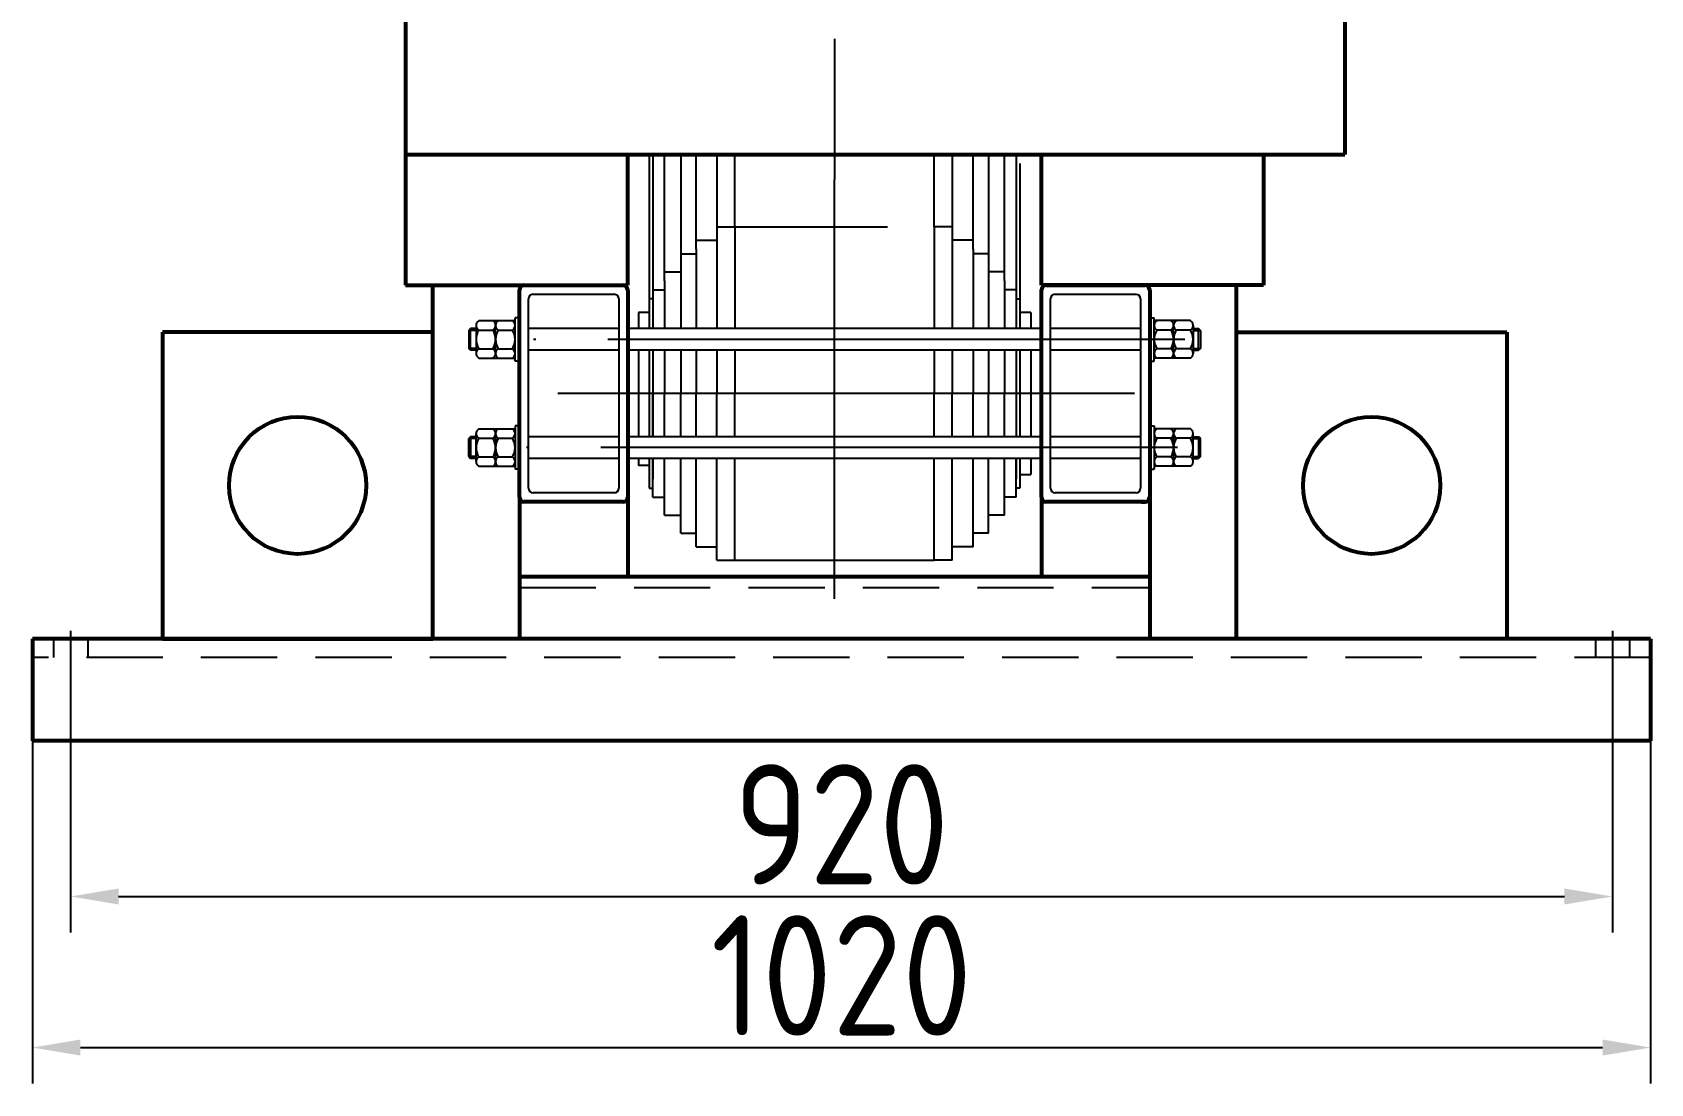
# Model space of a CAD drawing. Header units: millimetres. Extents: x 1190 to 1604, y -412 to -119.
# Drawn here: x 1382.4 to 1449.8, y -259.2 to -215.5 of the extents above; entities that cross this region are included whole.
import ezdxf

# ---------------------------------------------------------------- set-up
doc = ezdxf.new("R2010")
doc.units = ezdxf.units.MM
doc.linetypes.add('ACAD_ISO04W100', pattern=[30, 24, -3, 0, -3])
doc.linetypes.add('HIDDEN', pattern=[9.525, 6.35, -3.175])
doc.layers.get('0').update_dxf_attribs({"color": 1, "linetype": 'ACAD_ISO04W100', "lineweight": 25})
doc.layers.get('Defpoints').update_dxf_attribs({"color": 8, "lineweight": 25})
for name, color, linetype, lineweight in [('粗实线', 4, 'Continuous', 53), ('细实线', 2, 'Continuous', 25), ('虚线', 6, 'HIDDEN', 25)]:
    doc.layers.add(name, color=color, linetype=linetype, lineweight=lineweight)
doc.styles.get("Standard").update_dxf_attribs({"font": 'gbenor.shx', "bigfont": 'gbcbig.shx'})
doc.dimstyles.new('1', dxfattribs={"dimtxt": 3.5, "dimasz": 2, "dimexe": 1.5, "dimexo": 0, "dimgap": 0.5, "dimtad": 1, "dimdec": 1, "dimdsep": 46, "dimtxsty": 'Standard', "dimcen": -2.5, "dimclrd": 3, "dimclre": 3, "dimclrt": 3, "dimazin": 2, "dimtfac": 1, "dimtdec": 1, "dimtmove": 0, "dimatfit": 2, "dimfxl": 1.5, "dimarcsym": 0})

# ---------------------------------------------------------------- blocks, each defined once
blk = doc.blocks.new('*D96')
at = {"layer": 'Defpoints', "color": 0, "transparency": 16777216}
for p in [(1384.011, -241.986), (1448.176, -241.986), (1448.176, -251.465)]:
    blk.add_point(p, dxfattribs=at)
at = {"layer": '细实线', "color": 3, "lineweight": -2, "transparency": 16777216}
for p, q in [((1384.011, -241.986), (1384.011, -252.965)), ((1448.176, -241.986), (1448.176, -252.965)), ((1386.011, -251.465), (1446.176, -251.465))]:
    blk.add_line(p, q, dxfattribs=at)
at = {"layer": '细实线', "color": 3, "transparency": 16777216}
for points in [[(1386.011, -251.132), (1386.011, -251.798), (1384.011, -251.465)], [(1446.176, -251.132), (1446.176, -251.798), (1448.176, -251.465)]]:
    blk.add_solid(points, dxfattribs=at)
at = {"layer": '细实线', "color": 3, "transparency": 16777216, "insert": (1416.094, -248.465), "char_height": 5, "attachment_point": 5}
blk.add_mtext('920', dxfattribs=at)
blk = doc.blocks.new('*D97')
at = {"layer": 'Defpoints', "color": 0, "transparency": 16777216}
for p in [(1382.423, -244.988), (1449.765, -244.988), (1449.765, -257.747)]:
    blk.add_point(p, dxfattribs=at)
at = {"layer": '细实线', "color": 3, "lineweight": -2, "transparency": 16777216}
for p, q in [((1382.423, -244.988), (1382.423, -259.247)), ((1449.765, -244.988), (1449.765, -259.247)), ((1384.423, -257.747), (1447.765, -257.747))]:
    blk.add_line(p, q, dxfattribs=at)
at = {"layer": '细实线', "color": 3, "transparency": 16777216}
for points in [[(1384.423, -257.414), (1384.423, -258.081), (1382.423, -257.747)], [(1447.765, -257.414), (1447.765, -258.081), (1449.765, -257.747)]]:
    blk.add_solid(points, dxfattribs=at)
at = {"layer": '细实线', "color": 3, "transparency": 16777216, "insert": (1416.094, -254.747), "char_height": 5, "attachment_point": 5}
blk.add_mtext('1020', dxfattribs=at)

msp = doc.modelspace()

# ---------------------------------------------------------------- linework, layer by layer
for p, q in [((1415.807, -155.598), (1415.807, -221.639)), ((1415.807, -239.083), (1415.807, -221.639)), ((1430.376, -228.294), (1401.354, -228.294)), ((1428.288, -230.544), (1403.027, -230.544)), ((1430.081, -232.786), (1401.374, -232.793)), ((1384.011, -240.415), (1384.011, -241.986)), ((1448.176, -240.415), (1448.176, -241.986))]:
    msp.add_line(p, q)
at = {"layer": '粗实线'}
for p, q in [((1397.953, -173.765), (1397.953, -220.607)), ((1437.036, -173.765), (1437.036, -220.607)), ((1397.953, -220.607), (1437.036, -220.607)), ((1397.953, -220.607), (1397.953, -226.044)), ((1407.197, -226.044), (1407.197, -220.607)), ((1424.418, -226.044), (1424.418, -220.607)), ((1433.661, -220.607), (1433.661, -226.044)), ((1397.953, -226.044), (1407.197, -226.044)), ((1399.083, -240.744), (1399.083, -226.044)), ((1402.697, -234.857), (1402.697, -226.232)), ((1402.884, -226.044), (1407.009, -226.044)), ((1407.197, -226.232), (1407.197, -232.344)), ((1433.661, -226.044), (1424.418, -226.044)), ((1424.418, -234.857), (1424.418, -226.232)), ((1424.605, -226.044), (1428.73, -226.044)), ((1428.918, -226.232), (1428.918, -234.857)), ((1432.531, -240.744), (1432.531, -226.044)), ((1399.083, -227.994), (1387.833, -227.994)), ((1387.833, -227.994), (1387.833, -240.744)), ((1432.531, -227.994), (1443.781, -227.994)), ((1443.781, -227.994), (1443.781, -240.744)), ((1407.197, -232.344), (1407.197, -234.857)), ((1402.697, -234.857), (1402.697, -240.744)), ((1407.197, -234.857), (1407.197, -238.157)), ((1424.418, -234.857), (1424.418, -238.157)), ((1428.918, -234.857), (1428.918, -240.744)), ((1407.009, -235.044), (1402.884, -235.044)), ((1428.73, -235.044), (1424.605, -235.044)), ((1428.558, -235.044), (1428.73, -235.044)), ((1402.697, -238.157), (1428.918, -238.157)), ((1449.765, -240.744), (1382.423, -240.744)), ((1382.423, -240.744), (1382.423, -244.988)), ((1387.833, -240.744), (1399.083, -240.744)), ((1443.781, -240.744), (1432.531, -240.744)), ((1449.765, -240.744), (1449.765, -244.988)), ((1449.765, -244.988), (1382.423, -244.988))]:
    msp.add_line(p, q, dxfattribs=at)
for centre in [(1393.458, -234.369), (1438.156, -234.369)]:
    msp.add_circle(centre, 2.851, dxfattribs=at)
for centre, radius, start, end in [((1402.884, -226.232), 0.188, 90, 180), ((1407.009, -226.232), 0.187, 0, 90), ((1424.605, -226.232), 0.188, 90, 180), ((1428.73, -226.232), 0.188, 0, 90), ((1402.884, -234.857), 0.188, 180, 270), ((1407.009, -234.857), 0.188, 270, 0), ((1424.605, -234.857), 0.187, 180, 270), ((1428.73, -234.857), 0.188, 270, 0)]:
    msp.add_arc(centre, radius, start, end, dxfattribs=at)
at = {"layer": '细实线'}
for p, q in [((1408.097, -220.607), (1408.097, -226.982)), ((1408.247, -220.607), (1408.247, -226.607)), ((1408.734, -225.857), (1408.734, -220.607)), ((1409.409, -220.607), (1409.409, -225.107)), ((1410.047, -224.544), (1410.047, -220.607)), ((1410.909, -220.607), (1410.909, -223.982)), ((1411.659, -223.607), (1411.659, -220.607)), ((1419.955, -223.607), (1419.955, -220.607)), ((1420.705, -220.607), (1420.705, -223.982)), ((1421.568, -224.544), (1421.568, -220.607)), ((1422.205, -220.607), (1422.205, -225.107)), ((1422.88, -225.857), (1422.88, -220.607)), ((1423.368, -220.607), (1423.368, -226.607)), ((1423.518, -220.982), (1423.518, -226.982)), ((1410.909, -223.982), (1410.909, -227.844)), ((1411.659, -223.607), (1411.659, -227.844)), ((1419.955, -223.607), (1419.955, -227.844)), ((1420.705, -223.982), (1420.705, -227.844)), ((1410.047, -224.544), (1410.047, -227.844)), ((1421.568, -224.544), (1421.568, -227.844)), ((1409.409, -225.107), (1409.409, -227.844)), ((1422.205, -225.107), (1422.205, -227.844)), ((1408.734, -225.857), (1408.734, -227.844)), ((1422.88, -225.857), (1422.88, -227.844)), ((1403.072, -234.482), (1403.072, -226.607)), ((1403.259, -226.419), (1406.634, -226.419)), ((1406.822, -226.607), (1406.822, -234.482)), ((1408.097, -226.607), (1408.097, -227.844)), ((1408.247, -226.607), (1408.247, -227.844)), ((1423.368, -226.607), (1423.368, -227.844)), ((1424.793, -234.482), (1424.793, -226.607)), ((1424.98, -226.419), (1428.355, -226.419)), ((1428.543, -226.607), (1428.543, -234.482)), ((1401.002, -227.515), (1401.812, -227.515)), ((1401.812, -227.515), (1402.509, -227.515)), ((1402.509, -229.194), (1402.509, -227.394)), ((1402.697, -227.394), (1402.509, -227.394)), ((1408.097, -227.169), (1407.647, -227.169)), ((1407.647, -227.169), (1407.647, -227.844)), ((1408.247, -226.982), (1408.247, -227.844)), ((1423.368, -226.982), (1423.368, -227.844)), ((1423.518, -226.982), (1423.518, -227.844)), ((1423.968, -227.169), (1423.518, -227.169)), ((1423.968, -227.169), (1423.968, -227.844)), ((1428.918, -227.394), (1429.105, -227.394)), ((1429.105, -229.194), (1429.105, -227.394)), ((1429.803, -227.515), (1429.105, -227.515)), ((1430.613, -227.515), (1429.803, -227.515)), ((1400.583, -227.919), (1400.658, -227.844)), ((1400.889, -227.919), (1400.583, -227.919)), ((1400.583, -227.919), (1400.583, -228.669)), ((1400.889, -227.844), (1400.658, -227.844)), ((1400.658, -228.744), (1400.658, -227.844)), ((1400.889, -227.844), (1400.658, -227.844)), ((1400.889, -227.71), (1400.889, -228.878)), ((1401.002, -227.905), (1401.587, -227.905)), ((1401.699, -228.878), (1401.699, -227.71)), ((1401.812, -227.905), (1402.397, -227.905)), ((1402.509, -228.878), (1402.509, -227.71)), ((1406.822, -227.844), (1403.072, -227.844)), ((1424.418, -227.844), (1407.197, -227.844)), ((1428.543, -227.844), (1424.793, -227.844)), ((1429.105, -228.878), (1429.105, -227.71)), ((1429.803, -227.905), (1429.218, -227.905)), ((1429.915, -228.878), (1429.915, -227.71)), ((1430.613, -227.905), (1430.028, -227.905)), ((1430.725, -227.71), (1430.725, -228.878)), ((1430.725, -227.844), (1430.956, -227.844)), ((1430.725, -227.919), (1431.031, -227.919)), ((1430.956, -228.744), (1430.956, -227.844)), ((1431.031, -227.919), (1430.956, -227.844)), ((1431.031, -227.919), (1431.031, -228.669)), ((1400.658, -228.744), (1400.583, -228.669)), ((1400.889, -228.669), (1400.583, -228.669)), ((1400.889, -228.744), (1400.658, -228.744)), ((1400.889, -228.744), (1400.658, -228.744)), ((1401.002, -228.683), (1401.587, -228.683)), ((1401.812, -228.683), (1402.397, -228.683)), ((1406.822, -228.744), (1403.072, -228.744)), ((1424.418, -228.744), (1407.197, -228.744)), ((1407.647, -228.744), (1407.647, -232.344)), ((1408.097, -228.744), (1408.097, -232.344)), ((1408.247, -228.744), (1408.247, -232.344)), ((1408.734, -228.744), (1408.734, -230.544)), ((1409.409, -228.744), (1409.409, -230.544)), ((1410.047, -228.744), (1410.047, -230.544)), ((1410.909, -228.744), (1410.909, -230.544)), ((1411.659, -228.744), (1411.659, -230.544)), ((1419.955, -228.744), (1419.955, -230.544)), ((1420.705, -228.744), (1420.705, -230.544)), ((1421.568, -228.744), (1421.568, -230.544)), ((1422.205, -228.744), (1422.205, -230.544)), ((1422.88, -228.744), (1422.88, -230.544)), ((1423.368, -228.744), (1423.368, -230.544)), ((1423.368, -228.744), (1423.368, -232.344)), ((1423.518, -228.744), (1423.518, -232.344)), ((1423.968, -228.744), (1423.968, -232.344)), ((1428.543, -228.744), (1424.793, -228.744)), ((1429.803, -228.683), (1429.218, -228.683)), ((1430.613, -228.683), (1430.028, -228.683)), ((1430.725, -228.669), (1431.031, -228.669)), ((1430.725, -228.744), (1430.956, -228.744)), ((1430.956, -228.744), (1431.031, -228.669)), ((1401.002, -229.073), (1401.812, -229.073)), ((1401.812, -229.073), (1402.509, -229.073)), ((1402.697, -229.194), (1402.509, -229.194)), ((1428.918, -229.194), (1429.105, -229.194)), ((1429.803, -229.073), (1429.105, -229.073)), ((1430.613, -229.073), (1429.803, -229.073)), ((1408.247, -232.344), (1408.247, -230.544)), ((1408.734, -232.344), (1408.734, -230.544)), ((1409.409, -232.344), (1409.409, -230.544)), ((1410.047, -232.344), (1410.047, -230.544)), ((1410.909, -232.344), (1410.909, -230.544)), ((1411.659, -232.344), (1411.659, -230.544)), ((1419.955, -232.344), (1419.955, -230.544)), ((1420.705, -232.344), (1420.705, -230.544)), ((1421.568, -232.344), (1421.568, -230.544)), ((1422.205, -232.344), (1422.205, -230.544)), ((1422.88, -232.344), (1422.88, -230.544)), ((1400.889, -233.378), (1400.889, -232.21)), ((1401.002, -232.015), (1401.812, -232.015)), ((1401.699, -232.21), (1401.699, -233.378)), ((1401.812, -232.015), (1402.509, -232.015)), ((1402.509, -231.894), (1402.509, -233.694)), ((1402.697, -231.894), (1402.509, -231.894)), ((1402.509, -232.21), (1402.509, -233.378)), ((1428.918, -231.894), (1429.105, -231.894)), ((1429.105, -231.894), (1429.105, -233.694)), ((1429.803, -232.015), (1429.105, -232.015)), ((1429.105, -232.21), (1429.105, -233.378)), ((1430.613, -232.015), (1429.803, -232.015)), ((1429.915, -232.21), (1429.915, -233.378)), ((1430.725, -233.378), (1430.725, -232.21)), ((1400.658, -232.344), (1400.583, -232.419)), ((1400.889, -232.419), (1400.583, -232.419)), ((1400.583, -233.169), (1400.583, -232.419)), ((1400.889, -232.344), (1400.658, -232.344)), ((1400.658, -232.344), (1400.658, -233.244)), ((1400.889, -232.344), (1400.658, -232.344)), ((1401.002, -232.405), (1401.587, -232.405)), ((1401.812, -232.405), (1402.397, -232.405)), ((1406.822, -232.344), (1403.072, -232.344)), ((1406.822, -232.344), (1403.072, -232.344)), ((1424.418, -232.344), (1407.197, -232.344)), ((1428.543, -232.344), (1424.793, -232.344)), ((1429.803, -232.405), (1429.218, -232.405)), ((1430.613, -232.405), (1430.028, -232.405)), ((1430.725, -232.344), (1430.956, -232.344)), ((1430.725, -232.419), (1431.031, -232.419)), ((1430.956, -232.344), (1430.956, -233.244)), ((1430.956, -232.344), (1431.031, -232.419)), ((1431.031, -233.169), (1431.031, -232.419)), ((1400.889, -233.169), (1400.583, -233.169)), ((1400.583, -233.169), (1400.658, -233.244)), ((1400.889, -233.244), (1400.658, -233.244)), ((1401.002, -233.183), (1401.587, -233.183)), ((1401.002, -233.573), (1401.812, -233.573)), ((1401.812, -233.183), (1402.397, -233.183)), ((1401.812, -233.573), (1402.509, -233.573)), ((1406.822, -233.244), (1403.072, -233.244)), ((1406.822, -233.244), (1403.072, -233.244)), ((1424.418, -233.244), (1407.197, -233.244)), ((1407.647, -233.244), (1407.647, -233.544)), ((1408.097, -233.544), (1407.647, -233.544)), ((1408.097, -233.244), (1408.097, -234.482)), ((1408.247, -233.244), (1408.247, -234.107)), ((1408.247, -234.857), (1408.247, -233.244)), ((1408.734, -235.607), (1408.734, -233.244)), ((1409.409, -236.357), (1409.409, -233.244)), ((1410.047, -236.919), (1410.047, -233.244)), ((1410.909, -237.482), (1410.909, -233.244)), ((1411.659, -237.482), (1411.659, -233.244)), ((1419.955, -237.482), (1419.955, -233.244)), ((1420.705, -237.482), (1420.705, -233.244)), ((1421.568, -236.919), (1421.568, -233.244)), ((1422.205, -236.357), (1422.205, -233.244)), ((1422.88, -235.607), (1422.88, -233.244)), ((1423.368, -234.857), (1423.368, -233.244)), ((1423.368, -233.244), (1423.368, -234.107)), ((1423.518, -233.244), (1423.518, -234.482)), ((1423.968, -233.244), (1423.968, -233.919)), ((1428.543, -233.244), (1424.793, -233.244)), ((1429.803, -233.573), (1429.105, -233.573)), ((1429.803, -233.183), (1429.218, -233.183)), ((1430.613, -233.573), (1429.803, -233.573)), ((1430.613, -233.183), (1430.028, -233.183)), ((1430.725, -233.169), (1431.031, -233.169)), ((1430.725, -233.244), (1430.956, -233.244)), ((1431.031, -233.169), (1430.956, -233.244)), ((1402.697, -233.694), (1402.509, -233.694)), ((1423.518, -233.919), (1423.968, -233.919)), ((1428.918, -233.694), (1429.105, -233.694)), ((1406.634, -234.669), (1403.259, -234.669)), ((1408.097, -234.482), (1408.247, -234.482)), ((1408.247, -234.857), (1408.734, -234.857)), ((1423.368, -234.857), (1422.88, -234.857)), ((1423.518, -234.482), (1423.368, -234.482)), ((1428.355, -234.669), (1424.98, -234.669)), ((1408.734, -235.607), (1409.409, -235.607)), ((1422.88, -235.607), (1422.205, -235.607)), ((1409.409, -236.357), (1410.047, -236.357)), ((1422.205, -236.357), (1421.568, -236.357)), ((1410.047, -236.919), (1410.909, -236.919)), ((1421.568, -236.919), (1420.705, -236.919)), ((1410.909, -237.482), (1419.955, -237.482)), ((1420.705, -237.482), (1419.955, -237.482))]:
    msp.add_line(p, q, dxfattribs=at)
for centre, radius, start, end in [((1403.259, -226.607), 0.188, 90, 180), ((1406.634, -226.607), 0.188, 0, 90), ((1424.98, -226.607), 0.188, 90, 180), ((1428.355, -226.607), 0.187, 0, 90), ((1401.114, -227.71), 0.225, 120, 240), ((1401.474, -227.71), 0.225, 300, 60), ((1401.924, -227.71), 0.225, 120, 240), ((1402.284, -227.71), 0.225, 300, 60), ((1429.33, -227.71), 0.225, 120, 240), ((1429.69, -227.71), 0.225, 300, 60), ((1430.14, -227.71), 0.225, 120, 240), ((1430.5, -227.71), 0.225, 300, 60), ((1401.619, -228.294), 0.73, 147.76769, 212.23231), ((1400.969, -228.294), 0.73, 327.76769, 32.23231), ((1402.429, -228.294), 0.73, 147.76769, 212.23231), ((1401.779, -228.294), 0.73, 327.76769, 32.23231), ((1429.835, -228.294), 0.73, 147.76769, 212.23231), ((1429.185, -228.294), 0.73, 327.76769, 32.23231), ((1430.645, -228.294), 0.73, 147.76769, 212.23231), ((1429.995, -228.294), 0.73, 327.76769, 32.23231), ((1401.114, -228.878), 0.225, 120, 240), ((1401.474, -228.878), 0.225, 300, 60), ((1401.924, -228.878), 0.225, 120, 240), ((1402.284, -228.878), 0.225, 300, 60), ((1429.33, -228.878), 0.225, 120, 240), ((1429.69, -228.878), 0.225, 300, 60), ((1430.14, -228.878), 0.225, 120, 240), ((1430.5, -228.878), 0.225, 300, 60), ((1401.114, -232.21), 0.225, 120, 240), ((1401.474, -232.21), 0.225, 300, 60), ((1401.924, -232.21), 0.225, 120, 240), ((1402.284, -232.21), 0.225, 300, 60), ((1429.33, -232.21), 0.225, 120, 240), ((1429.69, -232.21), 0.225, 300, 60), ((1430.14, -232.21), 0.225, 120, 240), ((1430.5, -232.21), 0.225, 300, 60), ((1401.619, -232.794), 0.73, 147.76769, 212.23231), ((1400.969, -232.794), 0.73, 327.76769, 32.23231), ((1402.429, -232.794), 0.73, 147.76769, 212.23231), ((1401.779, -232.794), 0.73, 327.76769, 32.23231), ((1429.835, -232.794), 0.73, 147.76769, 212.23231), ((1429.185, -232.794), 0.73, 327.76769, 32.23231), ((1430.645, -232.794), 0.73, 147.76769, 212.23231), ((1429.995, -232.794), 0.73, 327.76769, 32.23231), ((1401.114, -233.378), 0.225, 120, 240), ((1401.474, -233.378), 0.225, 300, 60), ((1401.924, -233.378), 0.225, 120, 240), ((1402.284, -233.378), 0.225, 300, 60), ((1429.33, -233.378), 0.225, 120, 240), ((1429.69, -233.378), 0.225, 300, 60), ((1430.14, -233.378), 0.225, 120, 240), ((1430.5, -233.378), 0.225, 300, 60), ((1403.259, -234.482), 0.188, 180, 270), ((1406.634, -234.482), 0.188, 270, 0), ((1424.98, -234.482), 0.188, 180, 270), ((1428.355, -234.482), 0.188, 270, 0)]:
    msp.add_arc(centre, radius, start, end, dxfattribs=at)
at = {"layer": '虚线'}
for p, q in [((1410.047, -224.169), (1410.909, -224.169)), ((1410.047, -224.169), (1410.909, -224.169)), ((1410.909, -223.607), (1411.659, -223.607)), ((1411.659, -223.607), (1419.955, -223.607)), ((1420.705, -223.607), (1419.955, -223.607)), ((1420.705, -223.607), (1419.955, -223.607)), ((1421.568, -224.169), (1420.705, -224.169)), ((1421.568, -224.169), (1420.705, -224.169)), ((1409.409, -224.732), (1410.047, -224.732)), ((1409.409, -224.732), (1410.047, -224.732)), ((1422.205, -224.732), (1421.568, -224.732)), ((1422.205, -224.732), (1421.568, -224.732)), ((1408.734, -225.482), (1409.409, -225.482)), ((1408.734, -225.482), (1409.409, -225.482)), ((1422.88, -225.482), (1422.205, -225.482)), ((1422.88, -225.482), (1422.205, -225.482)), ((1408.247, -226.232), (1408.734, -226.232)), ((1408.247, -226.232), (1408.734, -226.232)), ((1423.368, -226.232), (1422.88, -226.232)), ((1423.368, -226.232), (1422.88, -226.232)), ((1408.247, -226.607), (1408.097, -226.607)), ((1423.368, -226.607), (1423.518, -226.607)), ((1383.299, -240.744), (1383.299, -241.522)), ((1384.724, -240.744), (1384.724, -241.522)), ((1447.464, -240.744), (1447.464, -241.522)), ((1448.889, -240.744), (1448.889, -241.522))]:
    msp.add_line(p, q, dxfattribs=at)
at = {"layer": '虚线', "ltscale": 0.5}
for p, q in [((1402.697, -238.607), (1428.918, -238.607)), ((1449.765, -241.522), (1382.423, -241.522))]:
    msp.add_line(p, q, dxfattribs=at)

# ---------------------------------------------------------------- dimensions: what is measured, and where the dimension line sits
at = {"layer": '细实线'}
for base, p1, p2, text, picture, middle in [((1448.176, -251.465), (1384.011, -241.986), (1448.176, -241.986), '920', '*D96', (1416.094, -248.465)), ((1449.765, -257.747), (1382.423, -244.988), (1449.765, -244.988), '1020', '*D97', (1416.094, -254.747))]:
    dim = msp.add_linear_dim(base=base, p1=p1, p2=p2, text=text, dimstyle='1', override={"dimtxt": 5}, dxfattribs=at)
    dim.commit()
    dim.dimension.update_dxf_attribs({"geometry": picture, "text_midpoint": middle})

doc.saveas('drawing.dxf')
